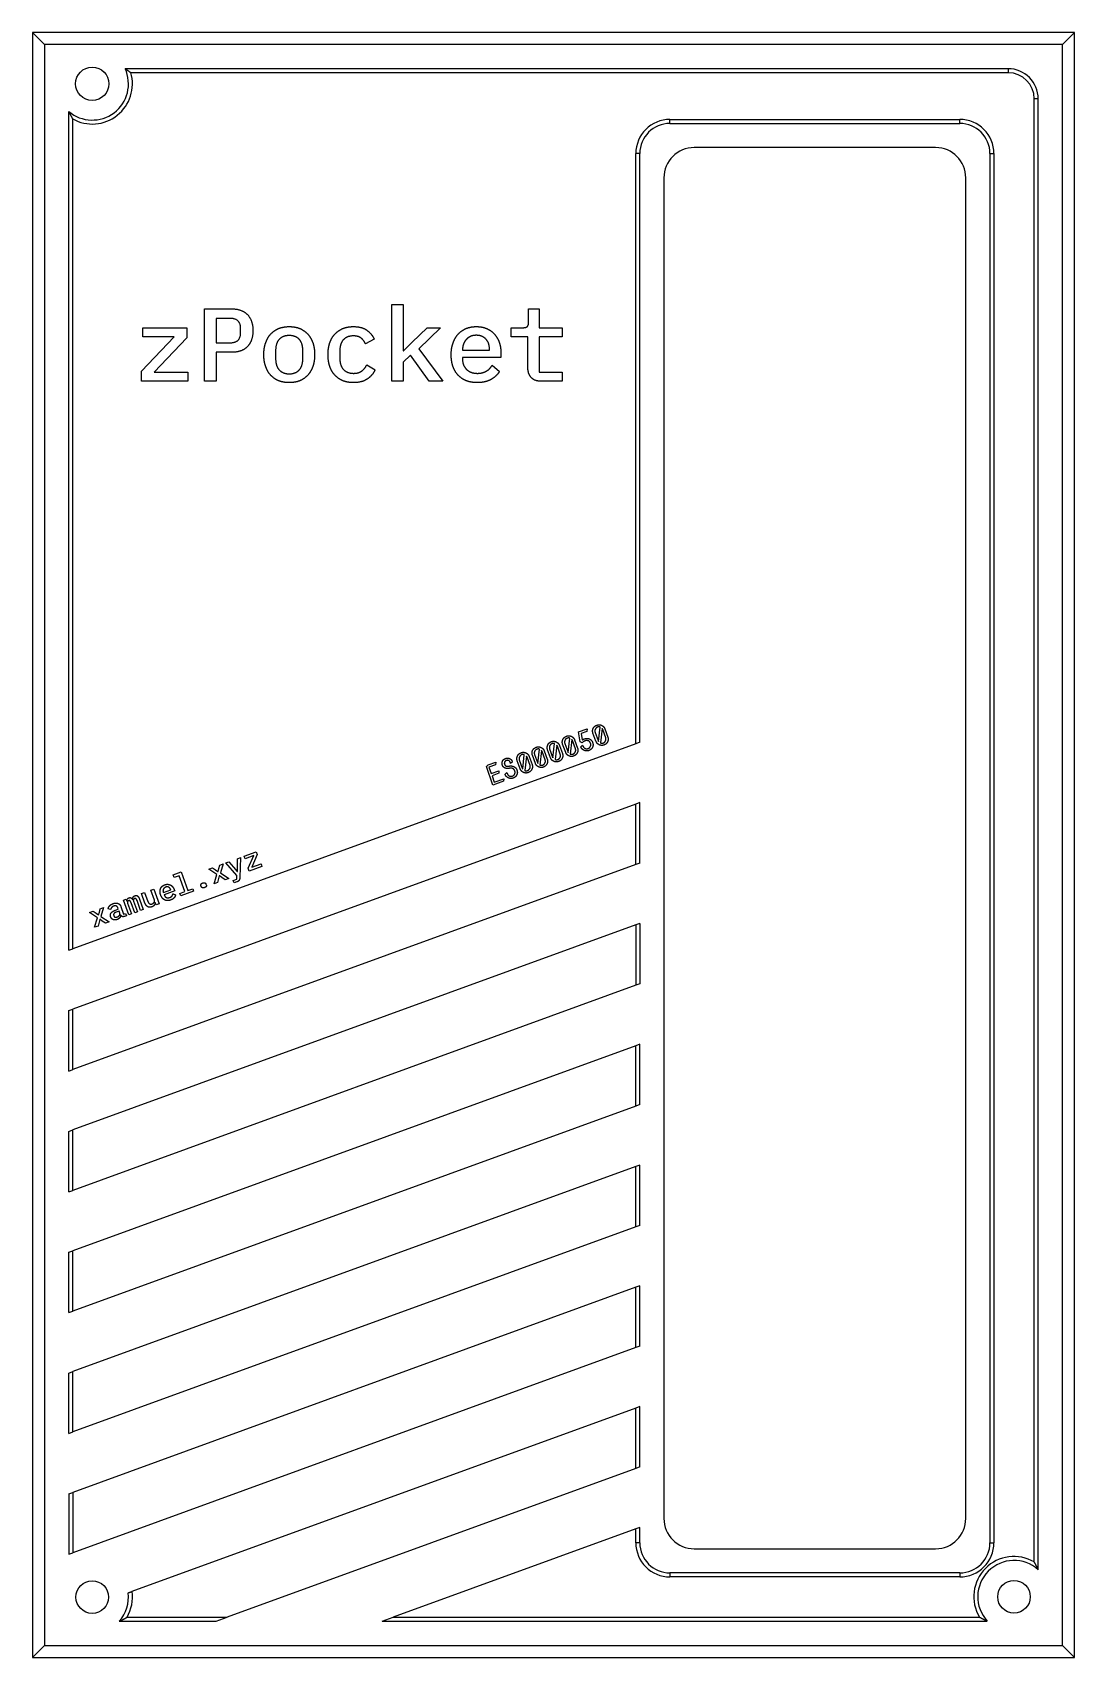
# Model space of a CAD drawing. Header units: millimetres. Extents: x 30 to 117, y 59 to 194.
import ezdxf

# ---------------------------------------------------------------- set-up
doc = ezdxf.new("R2010")
doc.units = ezdxf.units.MM
doc.layers.add('View', color=7, linetype='CONTINUOUS')

msp = doc.modelspace()

# ---------------------------------------------------------------- linework, layer by layer
at = {"layer": 'View'}
for p, q in [((31.37, 192.89), (30.37, 193.89)), ((30.37, 193.89), (30.37, 59.36)), ((116.67, 193.89), (30.37, 193.89)), ((115.67, 192.89), (116.67, 193.89)), ((116.67, 59.36), (116.67, 193.89)), ((31.37, 192.89), (31.37, 60.36)), ((115.67, 192.89), (31.37, 192.89)), ((115.67, 60.36), (115.67, 192.89)), ((111.17, 190.89), (38.05, 190.89)), ((111.17, 190.56), (38.52, 190.56)), ((111.17, 190.89), (111.17, 190.56)), ((113.34, 67.26), (113.34, 188.39)), ((113.67, 188.39), (113.34, 188.39)), ((113.67, 66.61), (113.67, 188.39)), ((33.37, 117.91), (33.37, 187.36)), ((33.7, 118.03), (33.7, 186.73)), ((83.17, 186.69), (107.17, 186.69)), ((83.17, 186.36), (83.17, 186.69)), ((83.17, 186.36), (107.17, 186.36)), ((107.17, 186.36), (107.17, 186.69)), ((105.17, 184.36), (85.17, 184.36)), ((80.34, 135.01), (80.34, 183.86)), ((80.67, 183.86), (80.34, 183.86)), ((80.67, 135.13), (80.67, 183.86)), ((109.67, 183.86), (109.67, 68.86)), ((109.67, 183.86), (110, 183.86)), ((110, 183.86), (110, 68.86)), ((82.67, 181.86), (82.67, 70.86)), ((107.67, 70.86), (107.67, 181.86)), ((44.62, 165.01), (44.62, 171.01)), ((44.62, 171.01), (46.86, 171.01)), ((60.13, 165.01), (60.13, 171.37)), ((60.13, 171.37), (61.07, 171.37)), ((61.07, 171.37), (61.07, 167.53)), ((71.46, 171.01), (72.34, 171.01)), ((71.46, 169.9), (71.46, 171.01)), ((72.34, 171.01), (72.34, 169.45)), ((45.58, 170.22), (45.58, 168.2)), ((46.72, 170.22), (45.58, 170.22)), ((39.4, 165.85), (42.1, 168.68)), ((39.5, 168.68), (39.5, 169.45)), ((39.5, 169.45), (43.15, 169.45)), ((42.1, 168.68), (39.5, 168.68)), ((43.15, 168.61), (40.45, 165.78)), ((43.15, 169.45), (43.15, 168.61)), ((45.58, 168.2), (46.72, 168.2)), ((47.61, 169.03), (47.61, 169.4)), ((58.68, 168.49), (57.95, 168.1)), ((61.11, 167.53), (61.81, 168.24)), ((61.81, 168.24), (63.05, 169.45)), ((64.16, 169.45), (62.37, 167.7)), ((63.05, 169.45), (64.16, 169.45)), ((70.03, 168.68), (70.03, 169.45)), ((70.03, 169.45), (71, 169.45)), ((71.4, 168.68), (70.03, 168.68)), ((71.4, 166.13), (71.4, 168.68)), ((72.34, 169.45), (74.23, 169.45)), ((72.34, 168.68), (72.34, 165.78)), ((74.23, 168.68), (72.34, 168.68)), ((74.23, 169.45), (74.23, 168.68)), ((45.58, 167.41), (45.58, 165.01)), ((46.86, 167.41), (45.58, 167.41)), ((50.51, 167.56), (50.51, 166.88)), ((52.76, 166.88), (52.76, 167.56)), ((55.83, 167.59), (55.83, 166.85)), ((61.07, 167.53), (61.11, 167.53)), ((61.69, 167.17), (61.07, 166.59)), ((63.23, 165.01), (61.69, 167.17)), ((62.37, 167.7), (64.36, 165.01)), ((65.99, 167.65), (65.99, 167.59)), ((65.99, 167.59), (68.22, 167.59)), ((65.99, 166.98), (65.99, 166.83)), ((69.17, 166.98), (65.99, 166.98)), ((68.22, 167.59), (68.22, 167.67)), ((69.17, 167.33), (69.17, 166.98)), ((39.4, 165.01), (39.4, 165.85)), ((40.45, 165.78), (43.24, 165.78)), ((43.24, 165.78), (43.24, 165.01)), ((58.06, 166.38), (58.75, 165.95)), ((61.07, 166.59), (61.07, 165.01)), ((68.45, 166.34), (69.04, 165.82)), ((72.34, 165.78), (74.23, 165.78)), ((74.23, 165.78), (74.23, 165.01)), ((43.24, 165.01), (39.4, 165.01)), ((45.58, 165.01), (44.62, 165.01)), ((61.07, 165.01), (60.13, 165.01)), ((64.36, 165.01), (63.23, 165.01)), ((74.23, 165.01), (72.54, 165.01)), ((75.6, 135.98), (76.3, 136.23)), ((75.74, 135.15), (75.6, 135.98)), ((76.27, 136.02), (75.81, 135.85)), ((76.3, 136.23), (76.27, 136.02)), ((77.04, 135.21), (76.79, 135.88)), ((76.97, 135.95), (77.21, 135.27)), ((77.24, 135.2), (77.38, 136.39)), ((77.55, 136.27), (77.42, 135.07)), ((77.85, 135.5), (77.6, 136.18)), ((77.77, 136.24), (78.02, 135.56)), ((80.34, 135.01), (33.7, 118.03)), ((72.23, 133.38), (72.36, 134.56)), ((73.2, 134.58), (73.45, 133.9)), ((73.48, 133.83), (73.61, 135.02)), ((73.79, 134.9), (73.65, 133.7)), ((74.08, 134.13), (73.84, 134.81)), ((74.01, 134.87), (74.26, 134.19)), ((74.53, 134.29), (74.28, 134.97)), ((74.46, 135.03), (74.71, 134.35)), ((74.74, 134.29), (74.87, 135.47)), ((75.04, 135.36), (74.91, 134.15)), ((75.34, 134.58), (75.09, 135.27)), ((75.27, 135.33), (75.51, 134.65)), ((75.91, 135.08), (75.74, 135.15)), ((75.78, 134.76), (75.93, 134.9)), ((75.79, 134.75), (75.78, 134.76)), ((75.81, 135.85), (75.9, 135.32)), ((75.98, 135.16), (75.91, 135.08)), ((75.93, 134.9), (75.96, 134.81)), ((76.76, 135.11), (76.76, 135.11)), ((80.67, 135.13), (80.34, 135.01)), ((67.96, 133.11), (68.1, 133.25)), ((68.1, 133.25), (68.74, 133.48)), ((68.73, 133.27), (68.17, 133.07)), ((68.74, 133.48), (68.73, 133.27)), ((69.97, 133.38), (69.94, 133.47)), ((70.12, 133.52), (69.97, 133.38)), ((70.11, 133.53), (70.12, 133.52)), ((70.77, 132.92), (70.52, 133.6)), ((70.69, 133.67), (70.94, 132.98)), ((70.97, 132.92), (71.1, 134.1)), ((71.28, 133.99), (71.14, 132.78)), ((71.58, 133.21), (71.33, 133.9)), ((71.5, 133.96), (71.75, 133.28)), ((72.02, 133.38), (71.78, 134.06)), ((71.95, 134.12), (72.2, 133.44)), ((72.53, 134.44), (72.4, 133.24)), ((72.83, 133.67), (72.58, 134.35)), ((72.76, 134.41), (73, 133.74)), ((73.28, 133.84), (73.03, 134.51)), ((68.51, 131.58), (67.96, 133.11)), ((68.17, 133.07), (68.37, 132.53)), ((68.37, 132.53), (69, 132.76)), ((68.99, 132.56), (68.43, 132.36)), ((68.43, 132.36), (68.62, 131.82)), ((69.39, 131.9), (68.51, 131.58)), ((68.62, 131.82), (69.4, 132.1)), ((69, 132.76), (68.99, 132.56)), ((69.4, 132.1), (69.39, 131.9)), ((69.51, 132.48), (69.66, 132.62)), ((69.51, 132.47), (69.51, 132.48)), ((69.66, 132.62), (69.69, 132.53)), ((70.49, 132.83), (70.49, 132.83)), ((80.34, 130.01), (33.7, 113.03)), ((80.67, 130.13), (80.34, 130.01)), ((80.34, 125.01), (80.34, 130.01)), ((80.67, 125.13), (80.67, 130.13)), ((46.38, 125.14), (46.64, 125.23)), ((47.3, 124.11), (46.38, 125.14)), ((46.64, 125.23), (47.02, 124.8)), ((47.34, 124.91), (47.35, 125.49)), ((47.35, 125.49), (47.6, 125.58)), ((47.6, 125.58), (47.54, 123.92)), ((47.9, 125.69), (48.91, 126.06)), ((47.98, 125.48), (47.9, 125.69)), ((48.7, 125.74), (47.98, 125.48)), ((48.24, 124.7), (48.7, 125.74)), ((48.99, 125.83), (48.53, 124.78)), ((48.91, 126.06), (48.99, 125.83)), ((80.67, 125.13), (80.34, 125.01)), ((80.34, 125.01), (33.7, 108.03)), ((42.03, 124.15), (42.69, 124.39)), ((42.1, 123.94), (42.03, 124.15)), ((42.51, 124.08), (42.1, 123.94)), ((42.99, 122.76), (42.51, 124.08)), ((42.69, 124.39), (43.24, 122.86)), ((44.99, 124.63), (45.29, 124.74)), ((45.65, 124.19), (44.99, 124.63)), ((45.29, 124.74), (45.54, 124.57)), ((45.42, 123.41), (45.65, 124.19)), ((45.54, 124.57), (45.73, 124.43)), ((45.78, 123.84), (45.7, 123.51)), ((45.73, 124.43), (45.75, 124.44)), ((45.75, 124.44), (45.8, 124.67)), ((45.84, 124.06), (45.78, 123.84)), ((45.8, 124.67), (45.88, 124.96)), ((45.85, 124.07), (45.84, 124.06)), ((46.04, 123.93), (45.85, 124.07)), ((45.88, 124.96), (46.16, 125.06)), ((46.16, 125.06), (45.94, 124.31)), ((45.94, 124.31), (46.62, 123.85)), ((46.32, 123.74), (46.04, 123.93)), ((46.62, 123.85), (46.32, 123.74)), ((47, 123.69), (47.29, 123.8)), ((47.02, 124.8), (47.32, 124.43)), ((47.29, 123.8), (47.3, 124.11)), ((47.32, 124.43), (47.34, 124.44)), ((47.34, 124.44), (47.34, 124.91)), ((48.32, 124.47), (48.24, 124.7)), ((49.37, 124.85), (48.32, 124.47)), ((48.53, 124.78), (49.3, 125.06)), ((49.3, 125.06), (49.37, 124.85)), ((39.4, 122.6), (39.66, 122.69)), ((39.69, 121.81), (39.4, 122.6)), ((39.66, 122.69), (39.93, 121.95)), ((40.17, 122.88), (40.43, 122.97)), ((40.47, 122.05), (40.17, 122.88)), ((40.43, 122.97), (40.87, 121.76)), ((41.21, 122.68), (41.82, 122.9)), ((41.21, 122.7), (41.21, 122.68)), ((42.15, 122.83), (41.28, 122.51)), ((41.28, 122.51), (41.29, 122.47)), ((41.82, 122.9), (41.82, 122.93)), ((42.01, 122.58), (42.22, 122.5)), ((42.11, 122.93), (42.15, 122.83)), ((42.58, 122.62), (42.99, 122.76)), ((42.66, 122.41), (42.58, 122.62)), ((43.72, 122.79), (42.66, 122.41)), ((43.24, 122.86), (43.65, 123)), ((43.65, 123), (43.72, 122.79)), ((44.35, 123.18), (44.33, 123.24)), ((44.74, 123.39), (44.76, 123.33)), ((45.7, 123.51), (45.42, 123.41)), ((47.08, 123.48), (47, 123.69)), ((47.29, 123.56), (47.08, 123.48)), ((35.1, 121.03), (35.4, 121.14)), ((35.4, 121.14), (35.64, 120.97)), ((35.91, 121.06), (35.98, 121.35)), ((35.98, 121.35), (36.26, 121.46)), ((36.26, 121.46), (36.04, 120.71)), ((36.84, 121.28), (36.65, 121.35)), ((37.25, 121.23), (37.48, 121.32)), ((37.54, 121.15), (37.31, 121.07)), ((37.48, 121.32), (37.45, 121.41)), ((37.61, 120.97), (37.54, 121.15)), ((37.7, 121.52), (37.92, 120.91)), ((37.9, 122.05), (38.12, 122.13)), ((38.35, 120.84), (37.9, 122.05)), ((38.12, 122.13), (38.18, 121.97)), ((38.18, 121.97), (38.19, 121.98)), ((38.25, 121.8), (38.57, 120.92)), ((38.84, 121.02), (38.54, 121.84)), ((38.65, 122.12), (38.66, 122.13)), ((38.74, 121.98), (39.06, 121.1)), ((39.06, 121.1), (38.84, 121.02)), ((39.33, 121.19), (39.03, 122.02)), ((39.24, 122.13), (39.55, 121.27)), ((39.55, 121.27), (39.33, 121.19)), ((40.54, 121.87), (40.53, 121.86)), ((40.62, 121.66), (40.54, 121.87)), ((40.87, 121.76), (40.62, 121.66)), ((80.34, 120.01), (33.7, 103.03)), ((35.75, 120.59), (35.1, 121.03)), ((35.52, 119.81), (35.75, 120.59)), ((35.8, 119.91), (35.52, 119.81)), ((35.64, 120.97), (35.84, 120.83)), ((35.89, 120.24), (35.8, 119.91)), ((35.84, 120.83), (35.85, 120.84)), ((35.85, 120.84), (35.91, 121.06)), ((35.94, 120.46), (35.89, 120.24)), ((35.96, 120.47), (35.94, 120.46)), ((36.15, 120.33), (35.96, 120.47)), ((36.04, 120.71), (36.73, 120.25)), ((36.42, 120.14), (36.15, 120.33)), ((36.73, 120.25), (36.42, 120.14)), ((37.1, 120.8), (37.11, 120.75)), ((37.68, 120.82), (37.67, 120.82)), ((37.92, 120.91), (38.07, 120.96)), ((38.15, 120.76), (37.99, 120.71)), ((38.07, 120.96), (38.15, 120.76)), ((38.57, 120.92), (38.35, 120.84)), ((80.67, 120.13), (80.34, 120.01)), ((80.34, 120.01), (80.34, 115.01)), ((80.67, 120.13), (80.67, 115.13)), ((33.37, 117.91), (33.7, 118.03)), ((80.34, 115.01), (33.7, 98.03)), ((80.67, 115.13), (80.34, 115.01)), ((33.37, 112.91), (33.7, 113.03)), ((33.7, 108.03), (33.7, 113.03)), ((33.37, 107.91), (33.37, 112.91)), ((80.34, 110.01), (33.7, 93.03)), ((80.67, 110.13), (80.34, 110.01)), ((80.34, 105.01), (80.34, 110.01)), ((80.67, 105.13), (80.67, 110.13)), ((33.37, 107.91), (33.7, 108.03)), ((80.34, 105.01), (33.7, 88.03)), ((80.67, 105.13), (80.34, 105.01)), ((33.37, 102.91), (33.7, 103.03)), ((33.37, 97.91), (33.37, 102.91)), ((33.7, 98.03), (33.7, 103.03)), ((80.34, 100.01), (33.7, 83.03)), ((80.67, 100.13), (80.34, 100.01)), ((80.34, 95.01), (80.34, 100.01)), ((80.67, 95.13), (80.67, 100.13)), ((33.37, 97.91), (33.7, 98.03)), ((80.34, 95.01), (33.7, 78.03)), ((80.67, 95.13), (80.34, 95.01)), ((33.37, 92.91), (33.7, 93.03)), ((33.37, 87.91), (33.37, 92.91)), ((33.7, 88.03), (33.7, 93.03)), ((80.34, 90.01), (33.7, 73.03)), ((80.67, 90.13), (80.34, 90.01)), ((80.34, 85.01), (80.34, 90.01)), ((80.67, 85.13), (80.67, 90.13)), ((33.37, 87.91), (33.7, 88.03)), ((80.34, 85.01), (33.7, 68.03)), ((80.67, 85.13), (80.34, 85.01)), ((33.37, 82.91), (33.7, 83.03)), ((33.37, 77.91), (33.37, 82.91)), ((33.7, 78.03), (33.7, 83.03)), ((80.34, 80.01), (38.61, 64.82)), ((80.67, 80.13), (80.34, 80.01)), ((80.34, 75.01), (80.34, 80.01)), ((80.67, 75.13), (80.67, 80.13)), ((33.37, 77.91), (33.7, 78.03)), ((80.34, 75.01), (46.49, 62.69)), ((80.67, 75.13), (80.34, 75.01)), ((33.37, 72.91), (33.7, 73.03)), ((33.37, 72.91), (33.37, 67.91)), ((33.7, 73.03), (33.7, 68.03)), ((80.34, 70.01), (60.23, 62.69)), ((80.67, 70.13), (80.34, 70.01)), ((80.34, 68.86), (80.34, 70.01)), ((80.67, 68.86), (80.67, 70.13)), ((80.67, 68.86), (80.34, 68.86)), ((109.67, 68.86), (110, 68.86)), ((33.37, 67.91), (33.7, 68.03)), ((85.17, 68.36), (105.17, 68.36)), ((107.17, 66.36), (83.17, 66.36)), ((83.17, 66.36), (83.17, 66.03)), ((107.17, 66.03), (83.17, 66.03)), ((107.17, 66.36), (107.17, 66.03)), ((37.56, 62.36), (45.58, 62.36)), ((38.2, 62.69), (46.49, 62.69)), ((45.58, 62.36), (46.49, 62.69)), ((59.32, 62.36), (60.23, 62.69)), ((59.32, 62.36), (109.45, 62.36)), ((60.23, 62.69), (108.8, 62.69)), ((31.37, 60.36), (30.37, 59.36)), ((30.37, 59.36), (116.67, 59.36)), ((31.37, 60.36), (115.67, 60.36)), ((115.67, 60.36), (116.67, 59.36))]:
    msp.add_line(p, q, dxfattribs=at)
for centre, radius in [((35.32, 189.64), 1.38), ((35.32, 64.36), 1.35), ((111.66, 64.39), 1.35)]:
    msp.add_circle(centre, radius, dxfattribs=at)
for centre, radius, start, end in [((35.32, 189.64), 3, -130.5416, 24.6243), ((35.32, 189.64), 3.33, -119.1099, 16.0381), ((111.17, 188.39), 2.5, 0, 90), ((111.17, 188.39), 2.17, 0, 90), ((83.17, 183.86), 2.83, 90, 180), ((83.17, 183.86), 2.5, 90, 180), ((107.17, 183.86), 2.83, 0, 90), ((107.17, 183.86), 2.5, 0, 90), ((85.17, 181.86), 2.5, 90, 180), ((105.17, 181.86), 2.5, 0, 90), ((85.17, 70.86), 2.5, -180, -90), ((105.17, 70.86), 2.5, -90, 0), ((83.17, 68.86), 2.83, 180, -90), ((83.17, 68.86), 2.5, 180, -90), ((107.17, 68.86), 2.83, -90, 0), ((107.17, 68.86), 2.5, -90, 0), ((111.66, 64.39), 3.33, 59.7015, -149.3022), ((111.66, 64.39), 3, 47.9329, -137.4163), ((35.32, 64.36), 3, -41.7458, 6.7216), ((35.32, 64.36), 3.33, -30.0493, 8.058)]:
    msp.add_arc(centre, radius, start, end, dxfattribs=at)
for points, degree in [([(38.05, 190.89), (38.29, 190.74), (38.52, 190.56)], 2), ([(33.37, 187.36), (33.52, 187.04), (33.7, 186.73)], 2), ([(46.86, 171.01), (47.72, 171.01), (48.18, 170.53)], 2), ([(47.61, 169.4), (47.61, 170.22), (46.72, 170.22)], 2), ([(48.18, 170.53), (48.63, 170.05), (48.63, 169.21)], 2), ([(50.75, 169.38), (51.15, 169.54), (51.64, 169.54)], 2), ([(51.64, 169.54), (52.13, 169.54), (52.52, 169.38)], 2), ([(56.07, 169.38), (56.46, 169.54), (56.95, 169.54)], 2), ([(56.95, 169.54), (57.64, 169.54), (58.05, 169.25)], 2), ([(66.28, 169.38), (66.66, 169.54), (67.14, 169.54)], 2), ([(67.14, 169.54), (67.6, 169.54), (67.98, 169.38)], 2), ([(71, 169.45), (71.25, 169.45), (71.36, 169.55)], 2), ([(71.36, 169.55), (71.46, 169.65), (71.46, 169.9)], 2), ([(46.72, 168.2), (47.61, 168.2), (47.61, 169.03)], 2), ([(48.63, 169.21), (48.63, 168.37), (48.18, 167.89)], 2), ([(49.53, 167.22), (49.53, 167.75), (49.68, 168.18)], 2), ([(49.68, 168.18), (49.82, 168.61), (50.09, 168.91)], 2), ([(50.09, 168.91), (50.36, 169.21), (50.75, 169.38)], 2), ([(50.81, 168.49), (50.51, 168.18), (50.51, 167.56)], 2), ([(51.64, 168.8), (51.12, 168.8), (50.81, 168.49)], 2), ([(52.46, 168.49), (52.15, 168.8), (51.64, 168.8)], 2), ([(52.76, 167.56), (52.76, 168.18), (52.46, 168.49)], 2), ([(52.52, 169.38), (52.91, 169.21), (53.18, 168.91)], 2), ([(53.18, 168.91), (53.45, 168.61), (53.6, 168.18)], 2), ([(53.6, 168.18), (53.74, 167.75), (53.74, 167.22)], 2), ([(54.85, 167.22), (54.85, 167.75), (54.99, 168.18)], 2), ([(54.99, 168.18), (55.13, 168.61), (55.41, 168.91)], 2), ([(55.41, 168.91), (55.68, 169.21), (56.07, 169.38)], 2), ([(56.12, 168.45), (55.83, 168.12), (55.83, 167.59)], 2), ([(56.95, 168.77), (56.42, 168.77), (56.12, 168.45)], 2), ([(57.58, 168.59), (57.34, 168.77), (56.95, 168.77)], 2), ([(57.95, 168.1), (57.83, 168.41), (57.58, 168.59)], 2), ([(58.05, 169.25), (58.47, 168.96), (58.68, 168.49)], 2), ([(65.05, 167.21), (65.05, 167.74), (65.2, 168.17)], 2), ([(65.2, 168.17), (65.35, 168.6), (65.62, 168.91)], 2), ([(65.62, 168.91), (65.89, 169.21), (66.28, 169.38)], 2), ([(66.32, 168.49), (66.16, 168.33), (66.08, 168.12)], 2), ([(66.68, 168.74), (66.47, 168.65), (66.32, 168.49)], 2), ([(67.14, 168.82), (66.89, 168.82), (66.68, 168.74)], 2), ([(67.92, 168.51), (67.63, 168.82), (67.14, 168.82)], 2), ([(68.22, 167.67), (68.22, 168.2), (67.92, 168.51)], 2), ([(67.98, 169.38), (68.36, 169.22), (68.62, 168.93)], 2), ([(68.62, 168.93), (68.89, 168.63), (69.03, 168.23)], 2), ([(69.03, 168.23), (69.17, 167.82), (69.17, 167.33)], 2), ([(48.18, 167.89), (47.72, 167.41), (46.86, 167.41)], 2), ([(49.68, 166.26), (49.53, 166.69), (49.53, 167.22)], 2), ([(50.51, 166.88), (50.51, 166.26), (50.81, 165.95)], 2), ([(52.46, 165.95), (52.76, 166.26), (52.76, 166.88)], 2), ([(53.74, 167.22), (53.74, 166.69), (53.6, 166.26)], 2), ([(54.99, 166.26), (54.85, 166.69), (54.85, 167.22)], 2), ([(55.83, 166.85), (55.83, 166.32), (56.12, 166)], 2), ([(65.19, 166.25), (65.05, 166.68), (65.05, 167.21)], 2), ([(66.08, 168.12), (65.99, 167.9), (65.99, 167.65)], 2), ([(65.99, 166.83), (65.99, 166.32), (66.32, 166)], 2), ([(50.09, 165.53), (49.82, 165.83), (49.68, 166.26)], 2), ([(50.75, 165.06), (50.36, 165.23), (50.09, 165.53)], 2), ([(50.81, 165.95), (51.12, 165.63), (51.64, 165.63)], 2), ([(51.64, 165.63), (52.15, 165.63), (52.46, 165.95)], 2), ([(53.18, 165.53), (52.91, 165.23), (52.52, 165.06)], 2), ([(53.6, 166.26), (53.45, 165.83), (53.18, 165.53)], 2), ([(55.41, 165.53), (55.13, 165.83), (54.99, 166.26)], 2), ([(56.07, 165.06), (55.68, 165.23), (55.41, 165.53)], 2), ([(56.12, 166), (56.42, 165.67), (56.97, 165.67)], 2), ([(56.97, 165.67), (57.38, 165.67), (57.64, 165.86)], 2), ([(57.64, 165.86), (57.9, 166.05), (58.06, 166.38)], 2), ([(58.75, 165.95), (58.53, 165.49), (58.09, 165.2)], 2), ([(65.61, 165.53), (65.34, 165.83), (65.19, 166.25)], 2), ([(66.29, 165.06), (65.89, 165.23), (65.61, 165.53)], 2), ([(66.32, 166), (66.65, 165.67), (67.22, 165.67)], 2), ([(67.22, 165.67), (67.65, 165.67), (67.96, 165.85)], 2), ([(67.96, 165.85), (68.26, 166.03), (68.45, 166.34)], 2), ([(69.04, 165.82), (68.81, 165.43), (68.35, 165.17)], 2), ([(71.68, 165.32), (71.4, 165.63), (71.4, 166.13)], 2), ([(51.64, 164.9), (51.15, 164.9), (50.75, 165.06)], 2), ([(52.52, 165.06), (52.13, 164.9), (51.64, 164.9)], 2), ([(56.96, 164.9), (56.46, 164.9), (56.07, 165.06)], 2), ([(58.09, 165.2), (57.65, 164.9), (56.96, 164.9)], 2), ([(67.21, 164.9), (66.7, 164.9), (66.29, 165.06)], 2), ([(68.35, 165.17), (67.89, 164.9), (67.21, 164.9)], 2), ([(72.54, 165.01), (71.95, 165.01), (71.68, 165.32)], 2), ([(76.79, 135.88), (76.72, 136.08), (76.81, 136.28)], 2), ([(76.81, 136.28), (76.9, 136.47), (77.11, 136.54)], 2), ([(76.98, 136.2), (76.92, 136.08), (76.97, 135.95)], 2), ([(77.17, 136.38), (77.04, 136.33), (76.98, 136.2)], 2), ([(77.11, 136.54), (77.31, 136.62), (77.51, 136.53)], 2), ([(77.38, 136.39), (77.27, 136.42), (77.17, 136.38)], 2), ([(77.51, 136.53), (77.7, 136.44), (77.77, 136.24)], 2), ([(77.6, 136.18), (77.58, 136.23), (77.55, 136.27)], 2), ([(71.79, 134.45), (71.89, 134.64), (72.09, 134.72)], 2), ([(72.15, 134.55), (72.02, 134.5), (71.96, 134.38)], 2), ([(72.09, 134.72), (72.29, 134.79), (72.49, 134.7)], 2), ([(72.36, 134.56), (72.26, 134.59), (72.15, 134.55)], 2), ([(72.49, 134.7), (72.68, 134.61), (72.76, 134.41)], 2), ([(73.03, 134.51), (72.96, 134.71), (73.05, 134.91)], 2), ([(73.05, 134.91), (73.14, 135.1), (73.34, 135.18)], 2), ([(73.21, 134.83), (73.16, 134.71), (73.2, 134.58)], 2), ([(73.41, 135.01), (73.27, 134.96), (73.21, 134.83)], 2), ([(73.34, 135.18), (73.55, 135.25), (73.74, 135.16)], 2), ([(73.61, 135.02), (73.51, 135.05), (73.41, 135.01)], 2), ([(73.74, 135.16), (73.94, 135.07), (74.01, 134.87)], 2), ([(73.84, 134.81), (73.82, 134.86), (73.79, 134.9)], 2), ([(74.28, 134.97), (74.21, 135.17), (74.3, 135.36)], 2), ([(74.3, 135.36), (74.4, 135.56), (74.6, 135.63)], 2), ([(74.47, 135.29), (74.41, 135.17), (74.46, 135.03)], 2), ([(74.66, 135.46), (74.53, 135.42), (74.47, 135.29)], 2), ([(74.6, 135.63), (74.8, 135.71), (75, 135.62)], 2), ([(74.87, 135.47), (74.76, 135.5), (74.66, 135.46)], 2), ([(75, 135.62), (75.19, 135.53), (75.27, 135.33)], 2), ([(75.09, 135.27), (75.07, 135.32), (75.04, 135.36)], 2), ([(75.33, 134.33), (75.39, 134.45), (75.34, 134.58)], 2), ([(75.51, 134.65), (75.59, 134.45), (75.49, 134.26)], 2), ([(76.05, 134.46), (75.86, 134.55), (75.79, 134.75)], 2), ([(75.9, 135.32), (75.98, 135.38), (76.07, 135.41)], 2), ([(75.96, 134.81), (76.01, 134.68), (76.14, 134.62)], 2), ([(76.12, 135.24), (76.05, 135.21), (75.98, 135.16)], 2), ([(76.07, 135.41), (76.12, 135.42)], 1), ([(76.12, 135.42), (76.35, 135.48), (76.51, 135.4)], 2), ([(76.16, 135.25), (76.12, 135.24)], 1), ([(76.14, 134.62), (76.26, 134.56), (76.39, 134.61)], 2), ([(76.42, 135.24), (76.3, 135.29), (76.16, 135.25)], 2), ([(76.39, 134.61), (76.52, 134.66), (76.58, 134.79)], 2), ([(76.59, 135.04), (76.54, 135.2), (76.42, 135.24)], 2), ([(76.75, 134.71), (76.66, 134.52), (76.45, 134.44)], 2), ([(76.51, 135.4), (76.69, 135.32), (76.76, 135.11)], 2), ([(76.58, 134.79), (76.64, 134.91), (76.59, 135.04)], 2), ([(76.76, 135.11), (76.84, 134.9), (76.75, 134.71)], 2), ([(77.31, 134.92), (77.11, 135.01), (77.04, 135.21)], 2), ([(77.21, 135.27), (77.23, 135.23), (77.24, 135.2)], 2), ([(77.71, 134.9), (77.5, 134.83), (77.31, 134.92)], 2), ([(77.42, 135.07), (77.53, 135.03), (77.65, 135.07)], 2), ([(77.65, 135.07), (77.77, 135.11), (77.83, 135.24)], 2), ([(78, 135.17), (77.91, 134.97), (77.71, 134.9)], 2), ([(77.83, 135.24), (77.89, 135.37), (77.85, 135.5)], 2), ([(78.02, 135.56), (78.09, 135.36), (78, 135.17)], 2), ([(69.29, 133.23), (69.23, 133.41), (69.3, 133.57)], 2), ([(69.52, 132.99), (69.35, 133.06), (69.29, 133.23)], 2), ([(69.3, 133.57), (69.38, 133.73), (69.55, 133.79)], 2), ([(69.47, 133.49), (69.43, 133.39), (69.47, 133.3)], 2), ([(69.61, 133.62), (69.52, 133.58), (69.47, 133.49)], 2), ([(69.47, 133.3), (69.5, 133.2), (69.6, 133.16)], 2), ([(69.55, 133.79), (69.72, 133.86), (69.88, 133.78)], 2), ([(69.81, 133.61), (69.71, 133.65), (69.61, 133.62)], 2), ([(69.94, 133.47), (69.9, 133.57), (69.81, 133.61)], 2), ([(69.88, 133.78), (70.05, 133.7), (70.11, 133.53)], 2), ([(70.52, 133.6), (70.45, 133.8), (70.54, 133.99)], 2), ([(70.54, 133.99), (70.63, 134.19), (70.84, 134.26)], 2), ([(70.71, 133.92), (70.65, 133.8), (70.69, 133.67)], 2), ([(70.9, 134.1), (70.77, 134.05), (70.71, 133.92)], 2), ([(70.84, 134.26), (71.04, 134.34), (71.24, 134.25)], 2), ([(71.1, 134.1), (71, 134.13), (70.9, 134.1)], 2), ([(71.24, 134.25), (71.43, 134.16), (71.5, 133.96)], 2), ([(71.33, 133.9), (71.31, 133.95), (71.28, 133.99)], 2), ([(71.56, 132.96), (71.62, 133.08), (71.58, 133.21)], 2), ([(71.75, 133.28), (71.82, 133.08), (71.73, 132.89)], 2), ([(71.78, 134.06), (71.7, 134.26), (71.79, 134.45)], 2), ([(71.96, 134.38), (71.9, 134.25), (71.95, 134.12)], 2), ([(72.29, 133.09), (72.09, 133.18), (72.02, 133.38)], 2), ([(72.2, 133.44), (72.21, 133.41), (72.23, 133.38)], 2), ([(72.4, 133.24), (72.51, 133.2), (72.63, 133.24)], 2), ([(72.58, 134.35), (72.56, 134.4), (72.53, 134.44)], 2), ([(72.63, 133.24), (72.76, 133.29), (72.82, 133.42)], 2), ([(72.98, 133.34), (72.89, 133.15), (72.69, 133.07)], 2), ([(72.82, 133.42), (72.88, 133.54), (72.83, 133.67)], 2), ([(73, 133.74), (73.08, 133.54), (72.98, 133.34)], 2), ([(73.54, 133.55), (73.35, 133.64), (73.28, 133.84)], 2), ([(73.45, 133.9), (73.46, 133.86), (73.48, 133.83)], 2), ([(73.94, 133.53), (73.74, 133.46), (73.54, 133.55)], 2), ([(73.65, 133.7), (73.77, 133.66), (73.88, 133.7)], 2), ([(73.88, 133.7), (74.01, 133.75), (74.07, 133.87)], 2), ([(74.24, 133.8), (74.15, 133.6), (73.94, 133.53)], 2), ([(74.07, 133.87), (74.13, 134), (74.08, 134.13)], 2), ([(74.26, 134.19), (74.33, 133.99), (74.24, 133.8)], 2), ([(74.8, 134), (74.6, 134.09), (74.53, 134.29)], 2), ([(74.71, 134.35), (74.72, 134.32), (74.74, 134.29)], 2), ([(75.2, 133.99), (74.99, 133.91), (74.8, 134)], 2), ([(74.91, 134.15), (75.02, 134.11), (75.14, 134.15)], 2), ([(75.14, 134.15), (75.27, 134.2), (75.33, 134.33)], 2), ([(75.49, 134.26), (75.4, 134.06), (75.2, 133.99)], 2), ([(76.45, 134.44), (76.25, 134.37), (76.05, 134.46)], 2), ([(69.78, 132.18), (69.59, 132.27), (69.51, 132.47)], 2), ([(69.89, 132.97), (69.68, 132.91), (69.52, 132.99)], 2), ([(69.6, 133.16), (69.69, 133.12), (69.82, 133.15)], 2), ([(69.69, 132.53), (69.74, 132.4), (69.86, 132.34)], 2), ([(70.18, 132.16), (69.97, 132.09), (69.78, 132.18)], 2), ([(69.82, 133.15), (70.04, 133.2), (70.22, 133.12)], 2), ([(69.86, 132.34), (69.99, 132.28), (70.12, 132.33)], 2), ([(70.15, 132.95), (70.02, 133.01), (69.89, 132.97)], 2), ([(70.12, 132.33), (70.25, 132.38), (70.31, 132.5)], 2), ([(70.32, 132.76), (70.27, 132.9), (70.15, 132.95)], 2), ([(70.48, 132.43), (70.39, 132.24), (70.18, 132.16)], 2), ([(70.22, 133.12), (70.42, 133.03), (70.49, 132.83)], 2), ([(70.31, 132.5), (70.37, 132.63), (70.32, 132.76)], 2), ([(70.49, 132.83), (70.57, 132.62), (70.48, 132.43)], 2), ([(71.04, 132.63), (70.84, 132.72), (70.77, 132.92)], 2), ([(70.94, 132.98), (70.96, 132.95), (70.97, 132.92)], 2), ([(71.43, 132.62), (71.23, 132.54), (71.04, 132.63)], 2), ([(71.14, 132.78), (71.26, 132.74), (71.37, 132.79)], 2), ([(71.37, 132.79), (71.5, 132.83), (71.56, 132.96)], 2), ([(71.73, 132.89), (71.64, 132.69), (71.43, 132.62)], 2), ([(72.69, 133.07), (72.48, 133), (72.29, 133.09)], 2), ([(47.54, 123.92), (47.54, 123.78), (47.49, 123.7)], 2), ([(38.7, 122.3), (38.74, 122.38), (38.85, 122.42)], 2), ([(38.85, 122.42), (38.99, 122.48), (39.08, 122.4)], 2), ([(40.94, 122.76), (40.94, 122.89), (40.98, 123)], 2), ([(40.99, 122.48), (40.94, 122.63), (40.94, 122.76)], 2), ([(40.98, 123), (41.02, 123.12), (41.11, 123.2)], 2), ([(41.13, 122.23), (41.05, 122.34), (40.99, 122.48)], 2), ([(41.11, 123.2), (41.2, 123.28), (41.33, 123.33)], 2), ([(41.21, 122.96), (41.19, 122.9), (41.18, 122.83)], 2), ([(41.18, 122.83), (41.18, 122.77), (41.21, 122.7)], 2), ([(41.29, 123.06), (41.24, 123.02), (41.21, 122.96)], 2), ([(41.4, 123.13), (41.34, 123.11), (41.29, 123.06)], 2), ([(41.29, 122.47), (41.34, 122.33), (41.46, 122.28)], 2), ([(41.33, 123.33), (41.46, 123.38), (41.58, 123.37)], 2), ([(41.65, 123.13), (41.54, 123.18), (41.4, 123.13)], 2), ([(41.58, 123.37), (41.7, 123.36), (41.8, 123.31)], 2), ([(41.82, 122.93), (41.76, 123.07), (41.65, 123.13)], 2), ([(41.8, 123.31), (41.9, 123.26), (41.98, 123.16)], 2), ([(41.93, 122.4), (41.99, 122.48), (42.01, 122.58)], 2), ([(41.98, 123.16), (42.06, 123.06), (42.11, 122.93)], 2), ([(42.22, 122.5), (42.2, 122.37), (42.1, 122.25)], 2), ([(44.33, 123.24), (44.3, 123.31), (44.33, 123.37)], 2), ([(44.33, 123.37), (44.36, 123.44), (44.47, 123.48)], 2), ([(44.44, 123.08), (44.38, 123.11), (44.35, 123.18)], 2), ([(44.61, 123.09), (44.5, 123.05), (44.44, 123.08)], 2), ([(44.47, 123.48), (44.59, 123.52), (44.65, 123.49)], 2), ([(44.76, 123.19), (44.73, 123.13), (44.61, 123.09)], 2), ([(44.65, 123.49), (44.71, 123.46), (44.74, 123.39)], 2), ([(44.76, 123.33), (44.79, 123.26), (44.76, 123.19)], 2), ([(47.49, 123.7), (47.43, 123.61), (47.29, 123.56)], 2), ([(36.65, 121.35), (36.66, 121.47), (36.76, 121.58)], 2), ([(36.76, 121.58), (36.85, 121.7), (37.05, 121.77)], 2), ([(36.92, 121.44), (36.87, 121.37), (36.84, 121.28)], 2), ([(36.88, 120.99), (36.98, 121.13), (37.25, 121.23)], 2), ([(37.1, 121.56), (36.98, 121.52), (36.92, 121.44)], 2), ([(37.05, 121.77), (37.28, 121.85), (37.45, 121.79)], 2), ([(37.45, 121.41), (37.36, 121.65), (37.1, 121.56)], 2), ([(37.45, 121.79), (37.62, 121.73), (37.7, 121.52)], 2), ([(38.19, 121.98), (38.19, 122.06), (38.23, 122.14)], 2), ([(38.23, 122.14), (38.26, 122.21), (38.36, 122.25)], 2), ([(38.24, 121.94), (38.22, 121.88), (38.25, 121.8)], 2), ([(38.33, 122.01), (38.27, 121.99), (38.24, 121.94)], 2), ([(38.45, 122), (38.4, 122.04), (38.33, 122.01)], 2), ([(38.36, 122.25), (38.46, 122.28), (38.53, 122.25)], 2), ([(38.54, 121.84), (38.49, 121.96), (38.45, 122)], 2), ([(38.53, 122.25), (38.6, 122.21), (38.65, 122.12)], 2), ([(38.66, 122.13), (38.66, 122.22), (38.7, 122.3)], 2), ([(38.73, 122.11), (38.71, 122.06), (38.74, 121.98)], 2), ([(38.82, 122.19), (38.76, 122.17), (38.73, 122.11)], 2), ([(38.94, 122.18), (38.89, 122.22), (38.82, 122.19)], 2), ([(39.03, 122.02), (38.99, 122.14), (38.94, 122.18)], 2), ([(39.08, 122.4), (39.17, 122.32), (39.24, 122.13)], 2), ([(39.92, 121.51), (39.77, 121.59), (39.69, 121.81)], 2), ([(40.26, 121.5), (40.08, 121.43), (39.92, 121.51)], 2), ([(39.93, 121.95), (40.03, 121.66), (40.29, 121.75)], 2), ([(40.39, 121.57), (40.34, 121.53), (40.26, 121.5)], 2), ([(40.29, 121.75), (40.34, 121.77), (40.38, 121.8)], 2), ([(40.38, 121.8), (40.42, 121.83), (40.45, 121.87)], 2), ([(40.47, 121.65), (40.44, 121.61), (40.39, 121.57)], 2), ([(40.45, 121.87), (40.48, 121.91), (40.49, 121.95)], 2), ([(40.49, 121.95), (40.49, 122), (40.47, 122.05)], 2), ([(40.51, 121.76), (40.5, 121.7), (40.47, 121.65)], 2), ([(40.53, 121.86), (40.53, 121.81), (40.51, 121.76)], 2), ([(41.32, 122.08), (41.21, 122.13), (41.13, 122.23)], 2), ([(41.55, 122.02), (41.42, 122.02), (41.32, 122.08)], 2), ([(41.46, 122.28), (41.58, 122.22), (41.74, 122.28)], 2), ([(41.81, 122.06), (41.68, 122.01), (41.55, 122.02)], 2), ([(41.74, 122.28), (41.86, 122.32), (41.93, 122.4)], 2), ([(42.1, 122.25), (42, 122.13), (41.81, 122.06)], 2), ([(36.85, 120.67), (36.78, 120.85), (36.88, 120.99)], 2), ([(37.06, 120.44), (36.91, 120.5), (36.85, 120.67)], 2), ([(37.39, 120.45), (37.2, 120.39), (37.06, 120.44)], 2), ([(37.31, 121.07), (37.04, 120.96), (37.1, 120.8)], 2), ([(37.11, 120.75), (37.14, 120.67), (37.22, 120.65)], 2), ([(37.22, 120.65), (37.29, 120.63), (37.39, 120.67)], 2), ([(37.39, 120.67), (37.52, 120.71), (37.58, 120.8)], 2), ([(37.6, 120.6), (37.53, 120.51), (37.39, 120.45)], 2), ([(37.58, 120.8), (37.64, 120.88), (37.61, 120.97)], 2), ([(37.67, 120.82), (37.68, 120.7), (37.6, 120.6)], 2), ([(37.8, 120.7), (37.73, 120.74), (37.68, 120.82)], 2), ([(37.99, 120.71), (37.88, 120.67), (37.8, 120.7)], 2), ([(113.67, 66.61), (113.53, 66.94), (113.34, 67.26)], 2), ([(38.3, 64.71), (38.45, 64.76), (38.61, 64.82)], 2), ([(37.56, 62.36), (37.88, 62.5), (38.2, 62.69)], 2), ([(109.45, 62.36), (109.13, 62.5), (108.8, 62.69)], 2)]:
    msp.add_open_spline(points, degree=degree, dxfattribs=at)

doc.saveas('drawing.dxf')
